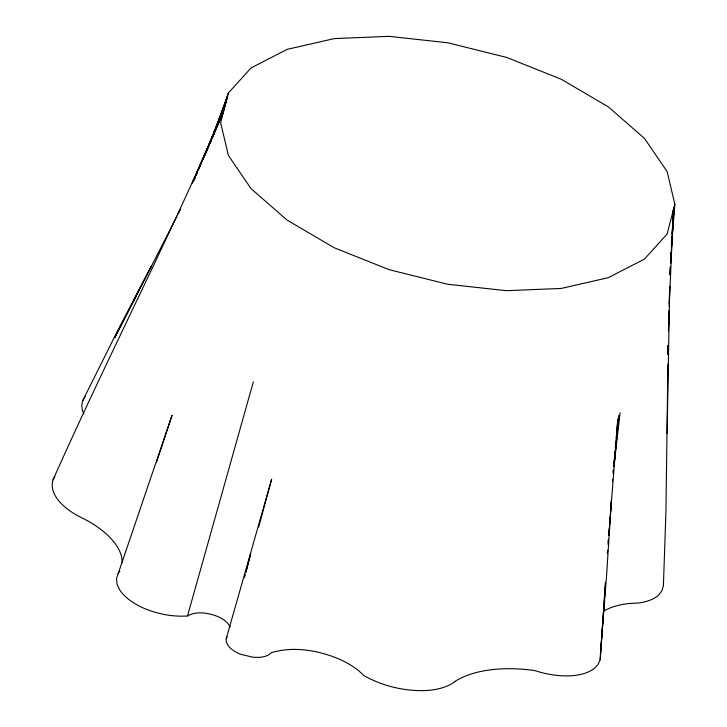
<?xml version="1.0" encoding="UTF-8"?>
<svg xmlns="http://www.w3.org/2000/svg" width="727" height="727" viewBox="0 0 727 727"><rect width="100%" height="100%" fill="white"/><g stroke="black" fill="none" stroke-linecap="round" stroke-linejoin="round"><path stroke-width="1.09" d="M667.895 364.1L665.932 512.126L663.406 585.635L661.97 590.66L658.571 595.077A48.973 25.072 12.9 0 1 638.288 603.01L629.091 603.519A70.919 36.314 12.9 0 0 604.11 610.898M667.122 433.537L669.703 286.356L669.213 303.386M667.74 354.458L668.004 345.38M668.458 329.495L668.985 311.329M667.74 354.476L668.022 345.479M668.458 330.867L669.076 310.629M669.213 306.131L673.402 209.821L672.139 233.322M600.166 659.762L605.5 582.263L600.166 659.762L598.048 664.487L594.113 668.576A49.936 25.563 12.9 0 1 573.203 675.628C560.263 676.673 547.24 674.656 534.936 670.612A102.607 52.544 12.9 0 0 454.766 681.572M669.912 274.742L670.33 266.9M670.63 261.311L671.112 252.351M671.412 246.753L671.957 236.684M669.949 274.706L670.43 266.809M670.639 263.428L674.129 207.022L672.802 225.106M670.648 254.486L670.821 252.233M671.394 244.317L671.73 239.801M672.139 234.149L672.639 227.369M607.381 552.702L607.554 550.457M608.163 542.633L608.417 539.28M608.844 533.691L609.281 528.102M609.626 523.622L610.135 516.915M610.307 514.68L611.425 500.149L606.436 577.656L600.384 654.573M607.381 553.62L607.654 550.239M608.099 544.587L608.463 540.07M608.826 535.554L617.841 419.043L616.178 438.09M670.703 255.786L670.976 252.423M671.421 246.826L671.966 240.101M672.148 237.856L674.856 204.232L667.141 171.59L644.467 138.403L608.399 106.924L561.38 79.307L506.619 57.424L447.841 42.775L389.063 36.35L334.284 38.595L287.238 49.345L251.124 67.884L228.423 92.938L212.329 137.667M613.234 471.696L613.424 469.451M613.915 463.853L614.506 457.129M614.706 454.893L614.997 451.531M615.287 448.168L615.878 441.453M612.443 481.765L612.661 479.52M613.206 473.922L613.543 470.56M613.979 466.071L618.895 415.626L615.46 449.159M613.97 463.69L614.315 460.336M614.66 456.983L615.233 451.394M613.252 472.486L613.479 470.205M613.897 466.843L620.095 412.691M198.407 169.809L224.343 108.641L192.282 183.113L223.552 111.667C170.391 236.048 108.032 356.194 53.053 479.756C50.79 486.481 53.389 493.606 57.397 499.095A62.54 32.024 12.9 0 0 80.733 517.27A87.267 44.683 12.9 0 1 119.773 551.393L121.445 555.982L122.354 562.698M177.07 216.083L114.757 337.719L151.016 266.736L116.202 333.529L82.724 400.686L81.751 405.457L82.387 410.528L83.887 414.017M228.423 92.938L220.663 122.799L228.378 155.442L251.042 188.629L287.11 220.108L334.138 247.725L388.9 269.608L447.668 284.257L506.455 290.682L561.235 288.437L608.281 277.678L644.386 259.148L667.095 234.094L674.856 204.232M244.49 577.592L245.335 574.312M258.694 527.093L271.634 479.22L226.188 638.779L226.315 642.05L228.014 645.467A24.618 12.604 12.9 0 0 240.919 654.373L252.941 657.235L258.803 657.381A23.046 11.805 12.9 0 0 271.198 652.737C292.945 646.103 316.608 650.056 337.355 658.308A62.54 32.024 12.9 0 1 363.654 675.438C381.375 685.488 401.749 690.686 422.096 690.65A60.714 31.088 12.9 0 0 454.875 681.626M156.459 462.427L172.035 415.317L116.474 578.647L117.038 584.172L119.71 589.888A51.681 26.463 12.9 0 0 147.799 609.862C160.458 614.533 173.998 616.914 187.493 615.969L253.35 381.82M213.602 134.568L227.542 96.328L212.22 137.739M213.584 134.55L226.715 99.508L210.094 142.919M210.094 143.337L211.312 140.202M212.12 138.112L225.915 102.589L206.413 151.498M204.332 156.696L205.577 153.579M205.732 153.551L206.995 150.425M207.84 148.344L225.125 105.633L198.335 169.818M195.309 177.07L194.009 180.169L195.336 177.061M196.172 174.998L197.471 171.89M196.208 174.989L197.526 171.881M226.188 638.779L227.16 636.852M178.106 214.074L180.696 209.049M53.053 479.756L54.834 476.403M82.724 400.686L85.295 396.36M118.019 573.558L119.828 571.34M187.493 615.969C195.499 611.271 205.432 612.625 213.938 615.115A24.6 12.595 12.9 0 1 227.978 623.521L230.232 626.938M250.715 553.547L245.917 572.185L250.715 553.547"/></g></svg>
